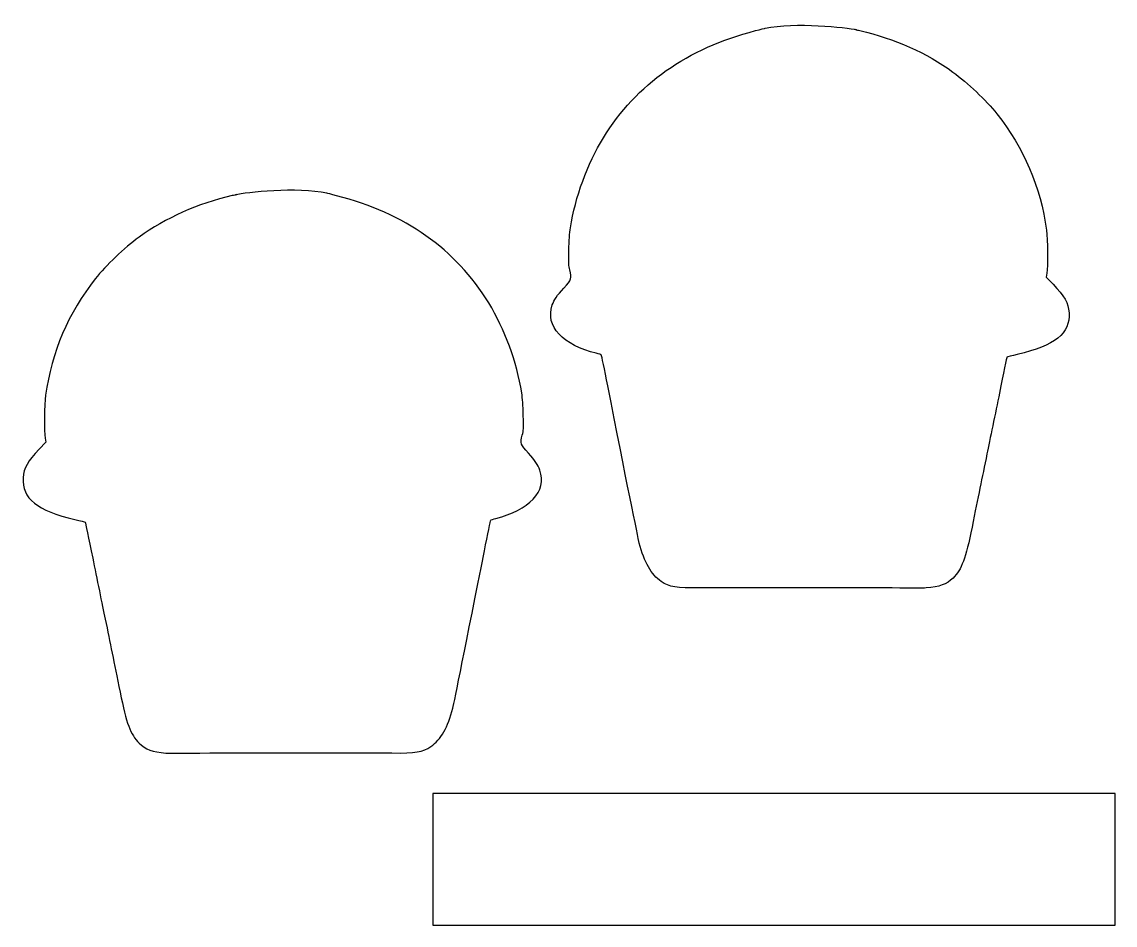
# Model space of a CAD drawing. Header units: centimetres. Extents: x -10.4 to 10.1, y -9.6 to 7.3.
import ezdxf

# ---------------------------------------------------------------- set-up
doc = ezdxf.new("R2010")
doc.units = ezdxf.units.CM
doc.header["$MEASUREMENT"] = 0
doc.layers.add('Camada 1', color=7, linetype='Continuous')

msp = doc.modelspace()

# ---------------------------------------------------------------- linework, layer by layer
at = {"layer": 'Camada 1'}
msp.add_lwpolyline([(-2.69631, -9.61477), (10.09771, -9.61477), (10.09771, -7.14441), (-2.69631, -7.14441), (-2.69631, -9.61477)], close=True, dxfattribs=at)
for points, knots in [([(5.24865, 7.17973), (5.06476, 7.22497), (4.08885, 7.3288), (3.53603, 7.2101), (3.53603, 7.2101), (3.53291, 7.20944), (3.45099, 7.18862), (3.354, 7.16374), (3.354, 7.16374), (2.07442, 6.83534), (1.11943, 6.1624), (0.502, 5.15404), (0.502, 5.15404), (0.19934, 4.65975), (-0.02669, 4.04329), (-0.1166, 3.46687), (-0.1166, 3.46687), (-0.1338, 3.35654), (-0.14224, 3.23642), (-0.1465, 3.04026), (-0.1465, 3.04026), (-0.15195, 2.7883), (-0.15055, 2.76004), (-0.12846, 2.67429), (-0.12846, 2.67429), (-0.08721, 2.51453), (-0.09264, 2.49847), (-0.2426, 2.33456), (-0.2426, 2.33456), (-0.36738, 2.19819), (-0.425, 2.11292), (-0.45667, 2.01775), (-0.45667, 2.01775), (-0.52469, 1.81333), (-0.48329, 1.63379), (-0.33038, 1.47035), (-0.33038, 1.47035), (-0.18272, 1.3125), (0.0698, 1.18235), (0.36545, 1.11176), (0.36545, 1.11176), (0.41569, 1.09975), (0.45999, 1.08485), (0.4638, 1.07869), (0.4638, 1.07869), (0.46764, 1.07253), (0.52116, 0.81252), (0.58281, 0.50095), (0.58281, 0.50095), (0.92222, -1.21522), (1.1496, -2.34716), (1.17495, -2.4472), (1.17495, -2.4472), (1.26568, -2.80508), (1.40014, -3.04137), (1.5845, -3.167), (1.5845, -3.167), (1.74301, -3.27498), (1.8662, -3.29556), (2.31877, -3.28971), (2.31877, -3.28971), (2.87392, -3.28251), (5.84754, -3.28474), (6.14697, -3.29259), (6.14697, -3.29259), (6.30339, -3.29666), (6.48693, -3.29579), (6.5548, -3.29063), (6.5548, -3.29063), (6.5548, -3.29063), (6.5548, -3.29063), (6.5548, -3.29063), (6.5548, -3.29063), (6.8056, -3.2715), (6.94001, -3.2216), (7.05791, -3.10383), (7.05791, -3.10383), (7.22015, -2.94172), (7.29638, -2.73749), (7.41481, -2.14747), (7.41481, -2.14747), (7.53128, -1.56724), (7.59862, -1.2368), (7.69418, -0.77658), (7.69418, -0.77658), (7.7481, -0.51692), (7.85346, -0.00273), (7.92834, 0.36608), (7.92834, 0.36608), (8.00319, 0.73488), (8.06661, 1.03878), (8.06923, 1.0414), (8.06923, 1.0414), (8.07188, 1.04402), (8.159, 1.06595), (8.26283, 1.09014), (8.26283, 1.09014), (8.96985, 1.25476), (9.25613, 1.48575), (9.23279, 1.8728), (9.23279, 1.8728), (9.22192, 2.05295), (9.14767, 2.18551), (8.93312, 2.40808), (8.93312, 2.40808), (8.93312, 2.40808), (8.80411, 2.54191), (8.80411, 2.54191), (8.80411, 2.54191), (8.80411, 2.54191), (8.81745, 2.61475), (8.81745, 2.61475), (8.81745, 2.61475), (8.83899, 2.7326), (8.83499, 3.25054), (8.81121, 3.42139), (8.81121, 3.42139), (8.69826, 4.23197), (8.38468, 4.96621), (7.879, 5.60399), (7.879, 5.60399), (7.67897, 5.85627), (7.33314, 6.18568), (7.05712, 6.38687), (7.05712, 6.38687), (6.56597, 6.74482), (5.95616, 7.01674), (5.31262, 7.16475), (5.31262, 7.16475), (5.27743, 7.17285), (5.2487, 7.17975), (5.22613, 7.18555), (5.22613, 7.18555), (5.22613, 7.18555), (5.24865, 7.17973), (5.24865, 7.17973)], [0, 0, 0, 0, 0.02857143, 0.02857143, 0.02857143, 0.02857143, 0.05714286, 0.05714286, 0.05714286, 0.05714286, 0.08571429, 0.08571429, 0.08571429, 0.08571429, 0.11428571, 0.11428571, 0.11428571, 0.11428571, 0.14285714, 0.14285714, 0.14285714, 0.14285714, 0.17142857, 0.17142857, 0.17142857, 0.17142857, 0.2, 0.2, 0.2, 0.2, 0.22857143, 0.22857143, 0.22857143, 0.22857143, 0.25714286, 0.25714286, 0.25714286, 0.25714286, 0.28571429, 0.28571429, 0.28571429, 0.28571429, 0.31428571, 0.31428571, 0.31428571, 0.31428571, 0.34285714, 0.34285714, 0.34285714, 0.34285714, 0.37142857, 0.37142857, 0.37142857, 0.37142857, 0.4, 0.4, 0.4, 0.4, 0.42857143, 0.42857143, 0.42857143, 0.42857143, 0.45714286, 0.45714286, 0.45714286, 0.45714286, 0.48571429, 0.48571429, 0.48571429, 0.48571429, 0.51428571, 0.51428571, 0.51428571, 0.51428571, 0.54285714, 0.54285714, 0.54285714, 0.54285714, 0.57142857, 0.57142857, 0.57142857, 0.57142857, 0.6, 0.6, 0.6, 0.6, 0.62857143, 0.62857143, 0.62857143, 0.62857143, 0.65714286, 0.65714286, 0.65714286, 0.65714286, 0.68571429, 0.68571429, 0.68571429, 0.68571429, 0.71428571, 0.71428571, 0.71428571, 0.71428571, 0.74285714, 0.74285714, 0.74285714, 0.74285714, 0.77142857, 0.77142857, 0.77142857, 0.77142857, 0.8, 0.8, 0.8, 0.8, 0.82857143, 0.82857143, 0.82857143, 0.82857143, 0.85714286, 0.85714286, 0.85714286, 0.85714286, 0.88571429, 0.88571429, 0.88571429, 0.88571429, 0.91428571, 0.91428571, 0.91428571, 0.91428571, 0.94285714, 0.94285714, 0.94285714, 0.94285714, 1, 1, 1, 1]), ([(5.24865, 7.17973), (5.24865, 7.17973), (5.24865, 7.17973), (5.24865, 7.17973), (5.24865, 7.17973), (5.24865, 7.17973), (5.24865, 7.17973), (5.24865, 7.17973)], [0, 0, 0, 0, 0.33333333, 0.33333333, 0.33333333, 0.33333333, 1, 1, 1, 1]), ([(-6.39601, 4.08382), (-6.21212, 4.12906), (-5.23624, 4.23289), (-4.68339, 4.11419), (-4.68339, 4.11419), (-4.68027, 4.11353), (-4.59835, 4.09271), (-4.50138, 4.06783), (-4.50138, 4.06783), (-3.2218, 3.73943), (-2.26679, 3.06649), (-1.64938, 2.05813), (-1.64938, 2.05813), (-1.34672, 1.56384), (-1.12069, 0.94738), (-1.03078, 0.37096), (-1.03078, 0.37096), (-1.01358, 0.26063), (-1.00514, 0.14051), (-1.00088, -0.05565), (-1.00088, -0.05565), (-0.99543, -0.30761), (-0.99683, -0.33587), (-1.01892, -0.42162), (-1.01892, -0.42162), (-1.06017, -0.58138), (-1.05474, -0.59744), (-0.90478, -0.76135), (-0.90478, -0.76135), (-0.78, -0.89772), (-0.72238, -0.98299), (-0.69071, -1.07816), (-0.69071, -1.07816), (-0.62269, -1.28258), (-0.66409, -1.46212), (-0.817, -1.62556), (-0.817, -1.62556), (-0.96466, -1.78341), (-1.21718, -1.91356), (-1.51283, -1.98415), (-1.51283, -1.98415), (-1.56307, -1.99616), (-1.60737, -2.01106), (-1.61118, -2.01722), (-1.61118, -2.01722), (-1.61502, -2.02338), (-1.66854, -2.28339), (-1.73019, -2.59496), (-1.73019, -2.59496), (-2.06962, -4.31113), (-2.29698, -5.44307), (-2.32233, -5.54311), (-2.32233, -5.54311), (-2.41306, -5.90099), (-2.54749, -6.13728), (-2.73185, -6.26291), (-2.73185, -6.26291), (-2.89036, -6.37089), (-3.01355, -6.39147), (-3.46612, -6.38562), (-3.46612, -6.38562), (-4.0213, -6.37842), (-6.99489, -6.38065), (-7.29432, -6.3885), (-7.29432, -6.3885), (-7.45074, -6.39257), (-7.63428, -6.3917), (-7.70218, -6.38654), (-7.70218, -6.38654), (-7.70218, -6.38654), (-7.70218, -6.38654), (-7.70218, -6.38654), (-7.70218, -6.38654), (-7.95295, -6.36741), (-8.08739, -6.31751), (-8.20526, -6.19974), (-8.20526, -6.19974), (-8.3675, -6.03763), (-8.44373, -5.8334), (-8.56218, -5.24338), (-8.56218, -5.24338), (-8.67865, -4.66315), (-8.74599, -4.33271), (-8.84155, -3.87249), (-8.84155, -3.87249), (-8.89547, -3.61283), (-9.00083, -3.09864), (-9.07568, -2.72983), (-9.07568, -2.72983), (-9.15056, -2.36103), (-9.21395, -2.05713), (-9.2166, -2.05451), (-9.2166, -2.05451), (-9.21925, -2.05189), (-9.30635, -2.02996), (-9.4102, -2.00577), (-9.4102, -2.00577), (-10.11722, -1.84115), (-10.4035, -1.61016), (-10.38016, -1.22311), (-10.38016, -1.22311), (-10.36929, -1.04296), (-10.29507, -0.9104), (-10.08049, -0.68783), (-10.08049, -0.68783), (-10.08049, -0.68783), (-9.95148, -0.554), (-9.95148, -0.554), (-9.95148, -0.554), (-9.95148, -0.554), (-9.96482, -0.48116), (-9.96482, -0.48116), (-9.96482, -0.48116), (-9.98638, -0.36331), (-9.98236, 0.15463), (-9.95858, 0.32548), (-9.95858, 0.32548), (-9.84563, 1.13606), (-9.53205, 1.8703), (-9.02637, 2.50808), (-9.02637, 2.50808), (-8.82634, 2.76036), (-8.48051, 3.08977), (-8.20449, 3.29096), (-8.20449, 3.29096), (-7.71334, 3.64891), (-7.10353, 3.92083), (-6.46001, 4.06884), (-6.46001, 4.06884), (-6.42482, 4.07694), (-6.39606, 4.08384), (-6.37352, 4.08964), (-6.37352, 4.08964), (-6.37352, 4.08964), (-6.39601, 4.08382), (-6.39601, 4.08382)], [0, 0, 0, 0, 0.02857143, 0.02857143, 0.02857143, 0.02857143, 0.05714286, 0.05714286, 0.05714286, 0.05714286, 0.08571429, 0.08571429, 0.08571429, 0.08571429, 0.11428571, 0.11428571, 0.11428571, 0.11428571, 0.14285714, 0.14285714, 0.14285714, 0.14285714, 0.17142857, 0.17142857, 0.17142857, 0.17142857, 0.2, 0.2, 0.2, 0.2, 0.22857143, 0.22857143, 0.22857143, 0.22857143, 0.25714286, 0.25714286, 0.25714286, 0.25714286, 0.28571429, 0.28571429, 0.28571429, 0.28571429, 0.31428571, 0.31428571, 0.31428571, 0.31428571, 0.34285714, 0.34285714, 0.34285714, 0.34285714, 0.37142857, 0.37142857, 0.37142857, 0.37142857, 0.4, 0.4, 0.4, 0.4, 0.42857143, 0.42857143, 0.42857143, 0.42857143, 0.45714286, 0.45714286, 0.45714286, 0.45714286, 0.48571429, 0.48571429, 0.48571429, 0.48571429, 0.51428571, 0.51428571, 0.51428571, 0.51428571, 0.54285714, 0.54285714, 0.54285714, 0.54285714, 0.57142857, 0.57142857, 0.57142857, 0.57142857, 0.6, 0.6, 0.6, 0.6, 0.62857143, 0.62857143, 0.62857143, 0.62857143, 0.65714286, 0.65714286, 0.65714286, 0.65714286, 0.68571429, 0.68571429, 0.68571429, 0.68571429, 0.71428571, 0.71428571, 0.71428571, 0.71428571, 0.74285714, 0.74285714, 0.74285714, 0.74285714, 0.77142857, 0.77142857, 0.77142857, 0.77142857, 0.8, 0.8, 0.8, 0.8, 0.82857143, 0.82857143, 0.82857143, 0.82857143, 0.85714286, 0.85714286, 0.85714286, 0.85714286, 0.88571429, 0.88571429, 0.88571429, 0.88571429, 0.91428571, 0.91428571, 0.91428571, 0.91428571, 0.94285714, 0.94285714, 0.94285714, 0.94285714, 1, 1, 1, 1]), ([(-6.39601, 4.08382), (-6.39601, 4.08382), (-6.39601, 4.08382), (-6.39601, 4.08382), (-6.39601, 4.08382), (-6.39601, 4.08382), (-6.39601, 4.08382), (-6.39601, 4.08382)], [0, 0, 0, 0, 0.33333333, 0.33333333, 0.33333333, 0.33333333, 1, 1, 1, 1])]:
    msp.add_open_spline(points, degree=3, knots=knots, dxfattribs=at)

doc.saveas('drawing.dxf')
